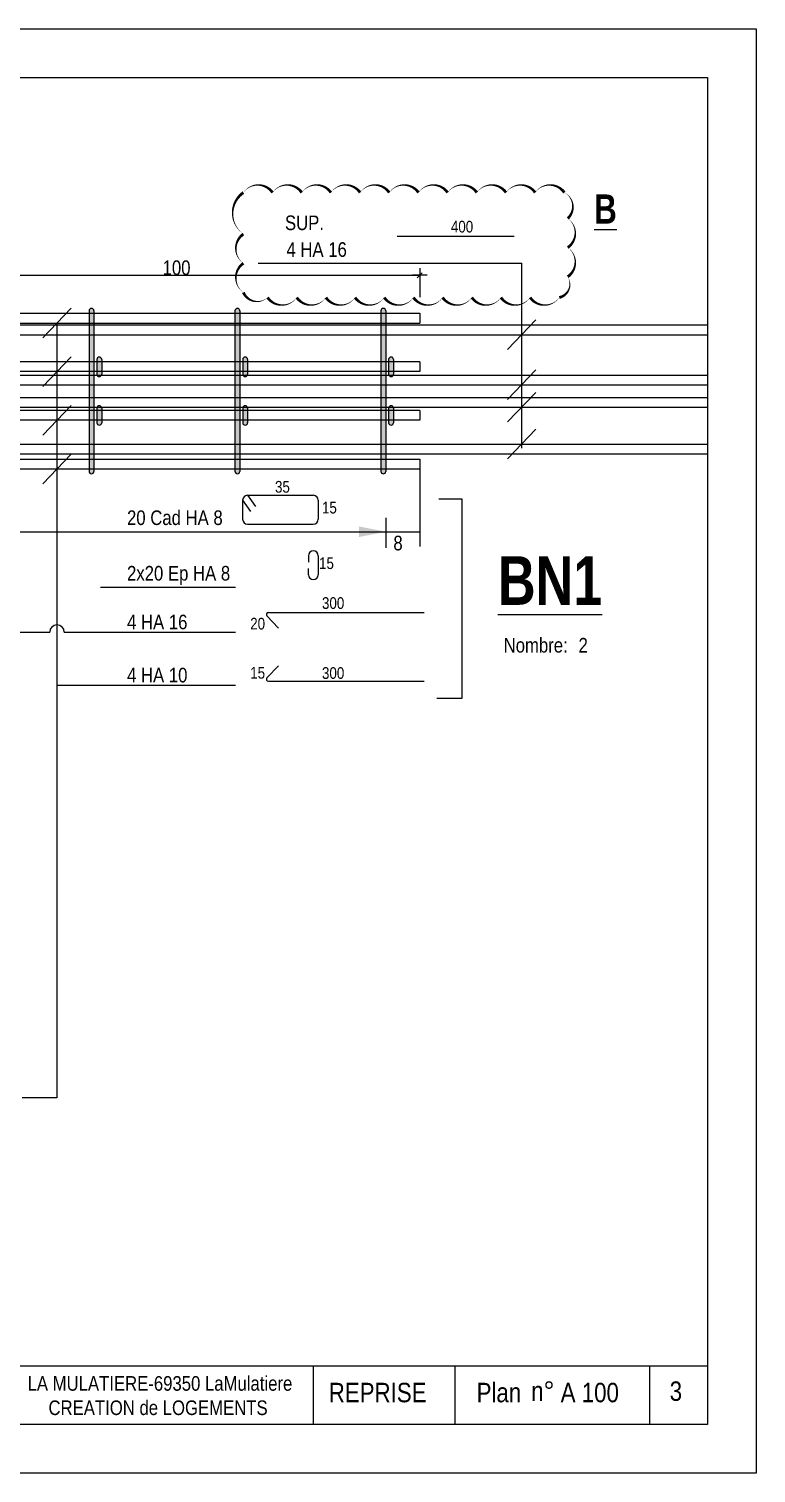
# Model space of a CAD drawing. Header units: centimetres. Extents: x 26838 to 35143, y -19090 to -13510.
# Drawn here: x 34395 to 35143, y -17081 to -15596 of the extents above; entities that cross this region are included whole.
import ezdxf

# ---------------------------------------------------------------- set-up
doc = ezdxf.new("R2010")
doc.units = ezdxf.units.CM
doc.header["$LTSCALE"] = 25.4
doc.header["$PDMODE"] = 1
doc.header["$PDSIZE"] = -2
for name, color, linetype in [('01_cote_gen', 4, 'Continuous'), ('01_fenetres', 171, 'Continuous'), ('01_linteaux', 2, 'Continuous'), ('01_poch_BN', 9, 'Continuous'), ('01_texte', 230, 'Continuous'), ('AA_COTES', 2, 'Continuous')]:
    doc.layers.add(name, color=color, linetype=linetype)
doc.layers.add('01_résv', color=32, linetype='Continuous', lineweight=9)
doc.styles.add('impact', font='impact.ttf')
doc.styles.add('STYLE2', font='ARIALN.TTF')
doc.dimstyles.new('JB25', dxfattribs={"dimscale": 0.1, "dimtxt": 150, "dimasz": 15, "dimexe": 0.1, "dimexo": 0.1, "dimgap": 0.09, "dimtad": 1, "dimdec": 1, "dimlfac": 0.5, "dimdsep": 46, "dimtxsty": 'STYLE2', "dimblk1": 'BOND_G', "dimblk2": 'BOND_D', "dimsah": 1, "dimcen": 1.5, "dimdle": 0.01, "dimse1": 1, "dimse2": 1, "dimclrd": 4, "dimclre": 2, "dimclrt": 6, "dimazin": 2, "dimtfac": 2.333333, "dimtdec": 1, "dimtix": 1, "dimtmove": 2, "dimatfit": 3, "dimldrblk": 'BOND_G', "dimfxl": 1, "dimtolj": 1, "dimtzin": 0, "dimarcsym": 0})

# ---------------------------------------------------------------- blocks, each defined once
blk = doc.blocks.new('BOND_G')
at = {"layer": 'AA_COTES', "color": 0}
for p, q in [((0, -5), (0, 15)), ((5, 0), (-5, 0)), ((1.77, 1.77), (-1.77, -1.77))]:
    blk.add_line(p, q, dxfattribs=at)
blk = doc.blocks.new('BOND_D')
at = {"layer": 'AA_COTES', "color": 0}
for p, q in [((5, 0), (-5, 0)), ((-1.77, -1.77), (1.77, 1.77)), ((0, 5), (0, -15))]:
    blk.add_line(p, q, dxfattribs=at)
blk = doc.blocks.new('*D184')
at = {"layer": '01_poch_BN', "color": 4, "lineweight": -2, "transparency": 16777216}
blk.add_line((34298.3, -15849.5), (34795.3, -15849.5), dxfattribs=at)
at = {"layer": 'Defpoints', "color": 0, "transparency": 16777216}
for p in [(34796.8, -15849.5), (34796.8, -15888.6), (34296.8, -15910.6)]:
    blk.add_point(p, dxfattribs=at)
at = {"layer": '01_poch_BN', "color": 4, "lineweight": -2, "transparency": 16777216, "xscale": 1.5, "yscale": 1.5, "zscale": 1.5, "rotation": 180}
blk.add_blockref('BOND_G', (34296.8, -15849.5), dxfattribs=at)
at = {"layer": '01_poch_BN', "color": 4, "lineweight": -2, "transparency": 16777216, "xscale": 1.5, "yscale": 1.5, "zscale": 1.5}
blk.add_blockref('BOND_D', (34796.8, -15849.5), dxfattribs=at)
at = {"layer": '01_poch_BN', "color": 6, "transparency": 16777216, "insert": (34546.8, -15841.8), "char_height": 15, "attachment_point": 5, "style": 'STYLE2'}
blk.add_mtext('\\A1;100', dxfattribs=at)

msp = doc.modelspace()

# ---------------------------------------------------------------- hatches: boundary and pattern name
at = {"layer": '01_linteaux'}
h = msp.add_hatch(color=256, dxfattribs=at)
h.dxf.hatch_style = 1
h.paths.add_polyline_path([(34456.84, -15886.08), (34456.84, -15888.58), (34461.84, -15888.58), (34461.84, -15886.08, 1)])
h.paths.add_polyline_path([(34461.84, -15888.58), (34456.84, -15888.58), (34456.84, -15894.32), (34461.84, -15897.19)])
h.paths.add_polyline_path([(34461.84, -15897.19), (34456.84, -15894.32), (34456.84, -15898.58), (34461.84, -15898.58)])
h.paths.add_polyline_path([(34461.84, -15898.58), (34456.84, -15898.58), (34456.84, -15904.32), (34461.84, -15907.19)])
h.paths.add_polyline_path([(34461.84, -15909.27), (34461.84, -15907.19), (34456.84, -15904.32), (34456.84, -15915.21, -0.0221744)])
h.paths.add_polyline_path([(34461.84, -15909.27, 0.0221744), (34456.84, -15915.21), (34456.84, -15938.58), (34461.84, -15938.58)])
h.paths.add_polyline_path([(34461.84, -15938.58), (34456.84, -15938.58), (34456.84, -15944.32), (34461.84, -15947.19)])
h.paths.add_polyline_path([(34456.84, -15944.32), (34456.84, -15948.58), (34461.84, -15948.58), (34461.84, -15947.19)])
h.paths.add_polyline_path([(34461.84, -15948.58), (34456.84, -15948.58), (34456.84, -15954.32), (34461.84, -15957.19)])
h.paths.add_polyline_path([(34461.84, -15957.19), (34456.84, -15954.32), (34456.84, -15988.58), (34461.84, -15988.58)])
h.paths.add_polyline_path([(34461.84, -15988.58), (34456.84, -15988.58), (34456.84, -15994.32), (34461.84, -15997.19)])
h.paths.add_polyline_path([(34456.84, -15994.32), (34456.84, -15998.58), (34461.84, -15998.58), (34461.84, -15997.19)])
h.paths.add_polyline_path([(34461.84, -15998.58), (34456.84, -15998.58), (34456.84, -16004.32), (34461.84, -16007.19)])
h.paths.add_polyline_path([(34461.84, -16007.19), (34456.84, -16004.32), (34456.84, -16021.96, 0.0221744), (34461.84, -16027.89)])
h.paths.add_polyline_path([(34461.84, -16027.89, -0.0221744), (34456.84, -16021.96), (34456.84, -16032.84), (34461.84, -16029.97)])
h.paths.add_polyline_path([(34461.84, -16029.97), (34456.84, -16032.84), (34456.84, -16038.58), (34461.84, -16038.58)])
h.paths.add_polyline_path([(34461.84, -16038.58), (34456.84, -16038.58), (34456.84, -16042.84), (34461.84, -16039.97)])
h.paths.add_polyline_path([(34461.84, -16039.97), (34456.84, -16042.84), (34456.84, -16048.58), (34460.68, -16048.58), (34461.84, -16044.7)])
h.paths.add_polyline_path([(34460.68, -16048.58), (34456.84, -16048.58), (34456.84, -16051.08, 0.3948698), (34459.18, -16053.58)])
h.paths.add_polyline_path([(34461.84, -16048.58), (34460.68, -16048.58), (34459.18, -16053.58, 0.4338256), (34461.84, -16051.08)])
h.paths.add_polyline_path([(34461.84, -16044.7), (34460.68, -16048.58), (34461.84, -16048.58)], flags=17)
h = msp.add_hatch(color=256, dxfattribs=at)
h.dxf.hatch_style = 1
h.paths.add_polyline_path([(34606.84, -15886.08), (34606.84, -15888.58), (34611.84, -15888.58), (34611.84, -15886.08, 1)])
h.paths.add_polyline_path([(34611.84, -15888.58), (34606.84, -15888.58), (34606.84, -15894.32), (34611.84, -15897.19)])
h.paths.add_polyline_path([(34611.84, -15897.19), (34606.84, -15894.32), (34606.84, -15898.58), (34611.84, -15898.58)])
h.paths.add_polyline_path([(34611.84, -15898.58), (34606.84, -15898.58), (34606.84, -15904.32), (34611.84, -15907.19)])
h.paths.add_polyline_path([(34611.84, -15909.27), (34611.84, -15907.19), (34606.84, -15904.32), (34606.84, -15915.21, -0.0221744)])
h.paths.add_polyline_path([(34611.84, -15909.27, 0.0221744), (34606.84, -15915.21), (34606.84, -15938.58), (34611.84, -15938.58)])
h.paths.add_polyline_path([(34611.84, -15938.58), (34606.84, -15938.58), (34606.84, -15944.32), (34611.84, -15947.19)])
h.paths.add_polyline_path([(34606.84, -15944.32), (34606.84, -15948.58), (34611.84, -15948.58), (34611.84, -15947.19)])
h.paths.add_polyline_path([(34611.84, -15948.58), (34606.84, -15948.58), (34606.84, -15954.32), (34611.84, -15957.19)])
h.paths.add_polyline_path([(34611.84, -15957.19), (34606.84, -15954.32), (34606.84, -15988.58), (34611.84, -15988.58)])
h.paths.add_polyline_path([(34611.84, -15988.58), (34606.84, -15988.58), (34606.84, -15994.32), (34611.84, -15997.19)])
h.paths.add_polyline_path([(34606.84, -15994.32), (34606.84, -15998.58), (34611.84, -15998.58), (34611.84, -15997.19)])
h.paths.add_polyline_path([(34611.84, -15998.58), (34606.84, -15998.58), (34606.84, -16004.32), (34611.84, -16007.19)])
h.paths.add_polyline_path([(34611.84, -16007.19), (34606.84, -16004.32), (34606.84, -16021.96, 0.0221744), (34611.84, -16027.89)])
h.paths.add_polyline_path([(34611.84, -16027.89, -0.0221744), (34606.84, -16021.96), (34606.84, -16032.84), (34611.84, -16029.97)])
h.paths.add_polyline_path([(34611.84, -16029.97), (34606.84, -16032.84), (34606.84, -16038.58), (34611.84, -16038.58)])
h.paths.add_polyline_path([(34611.84, -16038.58), (34606.84, -16038.58), (34606.84, -16042.84), (34611.84, -16039.97)])
h.paths.add_polyline_path([(34611.84, -16039.97), (34606.84, -16042.84), (34606.84, -16048.58), (34610.68, -16048.58), (34611.84, -16044.7)])
h.paths.add_polyline_path([(34610.68, -16048.58), (34606.84, -16048.58), (34606.84, -16051.08, 0.3948698), (34609.18, -16053.58)])
h.paths.add_polyline_path([(34611.84, -16048.58), (34610.68, -16048.58), (34609.18, -16053.58, 0.4338256), (34611.84, -16051.08)])
h.paths.add_polyline_path([(34611.84, -16044.7), (34610.68, -16048.58), (34611.84, -16048.58)], flags=17)
h = msp.add_hatch(color=256, dxfattribs=at)
h.dxf.hatch_style = 1
h.paths.add_polyline_path([(34756.84, -15886.08), (34756.84, -15888.58), (34761.84, -15888.58), (34761.84, -15886.08, 1)])
h.paths.add_polyline_path([(34761.84, -15888.58), (34756.84, -15888.58), (34756.84, -15894.32), (34761.84, -15897.19)])
h.paths.add_polyline_path([(34761.84, -15897.19), (34756.84, -15894.32), (34756.84, -15898.58), (34761.84, -15898.58)])
h.paths.add_polyline_path([(34761.84, -15898.58), (34756.84, -15898.58), (34756.84, -15904.32), (34761.84, -15907.19)])
h.paths.add_polyline_path([(34761.84, -15909.27), (34761.84, -15907.19), (34756.84, -15904.32), (34756.84, -15915.21, -0.0221744)])
h.paths.add_polyline_path([(34761.84, -15909.27, 0.0221744), (34756.84, -15915.21), (34756.84, -15938.58), (34761.84, -15938.58)])
h.paths.add_polyline_path([(34761.84, -15938.58), (34756.84, -15938.58), (34756.84, -15944.32), (34761.84, -15947.19)])
h.paths.add_polyline_path([(34756.84, -15944.32), (34756.84, -15948.58), (34761.84, -15948.58), (34761.84, -15947.19)])
h.paths.add_polyline_path([(34761.84, -15948.58), (34756.84, -15948.58), (34756.84, -15954.32), (34761.84, -15957.19)])
h.paths.add_polyline_path([(34761.84, -15957.19), (34756.84, -15954.32), (34756.84, -15988.58), (34761.84, -15988.58)])
h.paths.add_polyline_path([(34761.84, -15988.58), (34756.84, -15988.58), (34756.84, -15994.32), (34761.84, -15997.19)])
h.paths.add_polyline_path([(34756.84, -15994.32), (34756.84, -15998.58), (34761.84, -15998.58), (34761.84, -15997.19)])
h.paths.add_polyline_path([(34761.84, -15998.58), (34756.84, -15998.58), (34756.84, -16004.32), (34761.84, -16007.19)])
h.paths.add_polyline_path([(34761.84, -16007.19), (34756.84, -16004.32), (34756.84, -16021.96, 0.0221744), (34761.84, -16027.89)])
h.paths.add_polyline_path([(34761.84, -16027.89, -0.0221744), (34756.84, -16021.96), (34756.84, -16032.84), (34761.84, -16029.97)])
h.paths.add_polyline_path([(34761.84, -16029.97), (34756.84, -16032.84), (34756.84, -16038.58), (34761.84, -16038.58)])
h.paths.add_polyline_path([(34761.84, -16038.58), (34756.84, -16038.58), (34756.84, -16042.84), (34761.84, -16039.97)])
h.paths.add_polyline_path([(34761.84, -16039.97), (34756.84, -16042.84), (34756.84, -16048.58), (34760.68, -16048.58), (34761.84, -16044.7)])
h.paths.add_polyline_path([(34760.68, -16048.58), (34756.84, -16048.58), (34756.84, -16051.08, 0.3948698), (34759.18, -16053.58)])
h.paths.add_polyline_path([(34761.84, -16048.58), (34760.68, -16048.58), (34759.18, -16053.58, 0.4338256), (34761.84, -16051.08)])
h.paths.add_polyline_path([(34761.84, -16044.7), (34760.68, -16048.58), (34761.84, -16048.58)], flags=17)
h = msp.add_hatch(color=256, dxfattribs=at)
h.dxf.hatch_style = 1
h.paths.add_polyline_path([(34469.84, -15938.58), (34464.84, -15938.58), (34464.84, -15944.32), (34469.84, -15947.19)])
h.paths.add_polyline_path([(34464.84, -15944.32), (34464.84, -15948.58), (34469.84, -15948.58), (34469.84, -15947.19)])
edge = h.paths.add_edge_path()
edge.add_arc((34467.34, -15951.08), 2.5, 180, 360)
edge.add_line((34469.84, -15951.08), (34469.84, -15948.58))
edge.add_line((34469.84, -15948.58), (34464.84, -15948.58))
edge.add_line((34464.84, -15948.58), (34464.84, -15951.08))
edge = h.paths.add_edge_path()
edge.add_arc((34467.34, -15936.08), 2.5, 0, 180)
edge.add_line((34464.84, -15936.08), (34464.84, -15938.58))
edge.add_line((34464.84, -15938.58), (34469.84, -15938.58))
edge.add_line((34469.84, -15938.58), (34469.84, -15936.08))
h = msp.add_hatch(color=256, dxfattribs=at)
h.dxf.hatch_style = 1
h.paths.add_polyline_path([(34619.84, -15938.58), (34614.84, -15938.58), (34614.84, -15944.32), (34619.84, -15947.19)])
h.paths.add_polyline_path([(34614.84, -15944.32), (34614.84, -15948.58), (34619.84, -15948.58), (34619.84, -15947.19)])
edge = h.paths.add_edge_path()
edge.add_arc((34617.34, -15951.08), 2.5, 180, 360)
edge.add_line((34619.84, -15951.08), (34619.84, -15948.58))
edge.add_line((34619.84, -15948.58), (34614.84, -15948.58))
edge.add_line((34614.84, -15948.58), (34614.84, -15951.08))
edge = h.paths.add_edge_path()
edge.add_arc((34617.34, -15936.08), 2.5, 0, 180)
edge.add_line((34614.84, -15936.08), (34614.84, -15938.58))
edge.add_line((34614.84, -15938.58), (34619.84, -15938.58))
edge.add_line((34619.84, -15938.58), (34619.84, -15936.08))
h = msp.add_hatch(color=256, dxfattribs=at)
h.dxf.hatch_style = 1
h.paths.add_polyline_path([(34769.84, -15938.58), (34764.84, -15938.58), (34764.84, -15944.32), (34769.84, -15947.19)])
h.paths.add_polyline_path([(34764.84, -15944.32), (34764.84, -15948.58), (34769.84, -15948.58), (34769.84, -15947.19)])
edge = h.paths.add_edge_path()
edge.add_arc((34767.34, -15951.08), 2.5, 180, 360)
edge.add_line((34769.84, -15951.08), (34769.84, -15948.58))
edge.add_line((34769.84, -15948.58), (34764.84, -15948.58))
edge.add_line((34764.84, -15948.58), (34764.84, -15951.08))
edge = h.paths.add_edge_path()
edge.add_arc((34767.34, -15936.08), 2.5, 0, 180)
edge.add_line((34764.84, -15936.08), (34764.84, -15938.58))
edge.add_line((34764.84, -15938.58), (34769.84, -15938.58))
edge.add_line((34769.84, -15938.58), (34769.84, -15936.08))
h = msp.add_hatch(color=256, dxfattribs=at)
h.dxf.hatch_style = 1
h.paths.add_polyline_path([(34469.84, -15988.58), (34464.84, -15988.58), (34464.84, -15994.32), (34469.84, -15997.19)])
h.paths.add_polyline_path([(34464.84, -15994.32), (34464.84, -15998.58), (34469.84, -15998.58), (34469.84, -15997.19)])
edge = h.paths.add_edge_path()
edge.add_arc((34467.34, -16001.08), 2.5, 180, 360)
edge.add_line((34469.84, -16001.08), (34469.84, -15998.58))
edge.add_line((34469.84, -15998.58), (34464.84, -15998.58))
edge.add_line((34464.84, -15998.58), (34464.84, -16001.08))
edge = h.paths.add_edge_path()
edge.add_arc((34467.34, -15986.08), 2.5, 0, 180)
edge.add_line((34464.84, -15986.08), (34464.84, -15988.58))
edge.add_line((34464.84, -15988.58), (34469.84, -15988.58))
edge.add_line((34469.84, -15988.58), (34469.84, -15986.08))
h = msp.add_hatch(color=256, dxfattribs=at)
h.dxf.hatch_style = 1
h.paths.add_polyline_path([(34619.84, -15988.58), (34614.84, -15988.58), (34614.84, -15994.32), (34619.84, -15997.19)])
h.paths.add_polyline_path([(34614.84, -15994.32), (34614.84, -15998.58), (34619.84, -15998.58), (34619.84, -15997.19)])
edge = h.paths.add_edge_path()
edge.add_arc((34617.34, -16001.08), 2.5, 180, 360)
edge.add_line((34619.84, -16001.08), (34619.84, -15998.58))
edge.add_line((34619.84, -15998.58), (34614.84, -15998.58))
edge.add_line((34614.84, -15998.58), (34614.84, -16001.08))
edge = h.paths.add_edge_path()
edge.add_arc((34617.34, -15986.08), 2.5, 0, 180)
edge.add_line((34614.84, -15986.08), (34614.84, -15988.58))
edge.add_line((34614.84, -15988.58), (34619.84, -15988.58))
edge.add_line((34619.84, -15988.58), (34619.84, -15986.08))
h = msp.add_hatch(color=256, dxfattribs=at)
h.dxf.hatch_style = 1
h.paths.add_polyline_path([(34769.84, -15988.58), (34764.84, -15988.58), (34764.84, -15994.32), (34769.84, -15997.19)])
h.paths.add_polyline_path([(34764.84, -15994.32), (34764.84, -15998.58), (34769.84, -15998.58), (34769.84, -15997.19)])
edge = h.paths.add_edge_path()
edge.add_arc((34767.34, -16001.08), 2.5, 180, 360)
edge.add_line((34769.84, -16001.08), (34769.84, -15998.58))
edge.add_line((34769.84, -15998.58), (34764.84, -15998.58))
edge.add_line((34764.84, -15998.58), (34764.84, -16001.08))
edge = h.paths.add_edge_path()
edge.add_arc((34767.34, -15986.08), 2.5, 0, 180)
edge.add_line((34764.84, -15986.08), (34764.84, -15988.58))
edge.add_line((34764.84, -15988.58), (34769.84, -15988.58))
edge.add_line((34769.84, -15988.58), (34769.84, -15986.08))

# ---------------------------------------------------------------- linework, layer by layer
at = {"layer": '01_cote_gen', "color": 2, "lineweight": 0, "ltscale": 0.5}
for p, q in [((34614.73, -16080.74), (34614.73, -16100.35)), ((34614.73, -16080.74), (34622.92, -16092.31)), ((34619.73, -16075.74), (34627.92, -16087.31)), ((34692.32, -16080.74), (34692.32, -16100.35)), ((34682.32, -16137.84), (34682.32, -16144.33)), ((34692.32, -16137.84), (34692.32, -16157.45)), ((34682.32, -16157.45), (34682.32, -16150.97))]:
    msp.add_line(p, q, dxfattribs=at)
msp.add_arc((34687.32, -16157.45), 5, 180, 270, dxfattribs=at)
at = {"layer": '01_fenetres', "ltscale": 30}
for p, q in [((35092.66, -16971.12), (34092.66, -16971.12)), ((34687.12, -16971.12), (34687.12, -17031.12)), ((34833.27, -17031.12), (34833.27, -16971.12)), ((35033.27, -17031.12), (35033.27, -16971.12)), ((35092.66, -17031.12), (34092.66, -17031.12))]:
    msp.add_line(p, q, dxfattribs=at)
at = {"layer": '01_linteaux', "linetype": 'Continuous'}
for p, q in [((34773.76, -15809.19), (34893.79, -15809.19)), ((34619.73, -16075.74), (34687.32, -16075.74)), ((34619.73, -16105.35), (34687.32, -16105.35)), ((34639.76, -16199.61), (34651.62, -16212.19)), ((34641.22, -16196.24), (34801.49, -16196.24)), ((34639.76, -16263.53), (34651.62, -16250.96)), ((34641.22, -16266.91), (34801.49, -16266.91))]:
    msp.add_line(p, q, dxfattribs=at)
at = {"layer": '01_linteaux'}
for p, q in [((33296.84, -15888.58), (34796.84, -15888.58)), ((34456.84, -15886.08), (34456.84, -16051.08)), ((34461.84, -15886.08), (34461.84, -16051.08)), ((34606.84, -15886.08), (34606.84, -16051.08)), ((34611.84, -15886.08), (34611.84, -16051.08)), ((34756.84, -15886.08), (34756.84, -16051.08)), ((34761.84, -15886.08), (34761.84, -16051.08)), ((34796.84, -15888.58), (34796.84, -15898.58)), ((33296.84, -15898.58), (34796.84, -15898.58)), ((34296.84, -15900.58), (35092.66, -15900.58)), ((34296.84, -15910.58), (35092.66, -15910.58)), ((34796.84, -15938.58), (33296.84, -15938.58)), ((34796.84, -15948.58), (33296.84, -15948.58)), ((34464.84, -15936.08), (34464.84, -15951.08)), ((34469.84, -15936.08), (34469.84, -15951.08)), ((34614.84, -15936.08), (34614.84, -15951.08)), ((34619.84, -15936.08), (34619.84, -15951.08)), ((34764.84, -15936.08), (34764.84, -15951.08)), ((34769.84, -15936.08), (34769.84, -15951.08)), ((34796.84, -15938.58), (34796.84, -15948.58)), ((34296.84, -15952.08), (35092.66, -15952.08)), ((34296.84, -15962.08), (35092.66, -15962.08)), ((34296.84, -15975.08), (35092.66, -15975.08)), ((34796.84, -15988.58), (33296.84, -15988.58)), ((34296.84, -15985.08), (35092.66, -15985.08)), ((34464.84, -15986.08), (34464.84, -16001.08)), ((34469.84, -15986.08), (34469.84, -16001.08)), ((34614.84, -15986.08), (34614.84, -16001.08)), ((34619.84, -15986.08), (34619.84, -16001.08)), ((34764.84, -15986.08), (34764.84, -16001.08)), ((34769.84, -15986.08), (34769.84, -16001.08)), ((34796.84, -15988.58), (34796.84, -15998.58)), ((34796.84, -15998.58), (33296.84, -15998.58)), ((34296.84, -16023.08), (35092.66, -16023.08)), ((34296.84, -16033.08), (35092.66, -16033.08)), ((33296.84, -16038.58), (34796.84, -16038.58)), ((33296.84, -16048.58), (34796.84, -16048.58)), ((34796.84, -16038.58), (34796.84, -16048.58))]:
    msp.add_line(p, q, dxfattribs=at)
for centre, start, end in [((34459.34, -15886.08), 0, 180), ((34609.34, -15886.08), 0, 180), ((34759.34, -15886.08), 0, 180), ((34467.34, -15936.08), 0, 180), ((34617.34, -15936.08), 0, 180), ((34767.34, -15936.08), 0, 180), ((34467.34, -15951.08), 180, 0), ((34617.34, -15951.08), 180, 0), ((34767.34, -15951.08), 180, 0), ((34467.34, -15986.08), 0, 180), ((34617.34, -15986.08), 0, 180), ((34767.34, -15986.08), 0, 180), ((34467.34, -16001.08), 180, 0), ((34617.34, -16001.08), 180, 0), ((34767.34, -16001.08), 180, 0), ((34459.34, -16051.08), 180, 0), ((34609.34, -16051.08), 180, 0), ((34759.34, -16051.08), 180, 0)]:
    msp.add_arc(centre, 2.5, start, end, dxfattribs=at)
at = {"layer": '01_linteaux', "linetype": 'Continuous'}
for centre, radius, start, end in [((34619.73, -16080.74), 5, 90, 180), ((34687.32, -16080.74), 5, 0, 90), ((34619.73, -16100.35), 5, 180, 270), ((34687.32, -16100.35), 5, 270, 0), ((34687.32, -16137.84), 5, 90, 180), ((34687.32, -16137.84), 5, 0, 90), ((34687.32, -16157.45), 5, 270, 0), ((34641.22, -16198.24), 2, 90, 223.3156), ((34641.22, -16264.91), 2, 136.6844, 270)]:
    msp.add_arc(centre, radius, start, end, dxfattribs=at)
at = {"layer": '01_résv'}
for p, q in [((33042.66, -15596.12), (35142.66, -15596.12)), ((35142.66, -15596.12), (35142.66, -17081.12)), ((33092.66, -15646.12), (35092.66, -15646.12)), ((35092.66, -15646.12), (35092.66, -17031.12)), ((35092.66, -17031.12), (33092.66, -17031.12)), ((35142.66, -17081.12), (33042.66, -17081.12))]:
    msp.add_line(p, q, dxfattribs=at)
at = {"layer": '01_texte', "ltscale": 30}
for p, q in [((34630.67, -15836.99), (34901.67, -15836.99)), ((34901.67, -16027.22), (34901.67, -15836.99)), ((34409.33, -15913.82), (34438.41, -15883.34)), ((34423.87, -15898.58), (34423.87, -16695.27)), ((34887.13, -15925.82), (34916.21, -15895.34)), ((34409.33, -15963.82), (34438.41, -15933.34)), ((34887.13, -15977.32), (34916.21, -15946.84)), ((34887.13, -16000.32), (34916.21, -15969.84)), ((34409.33, -16013.82), (34438.41, -15983.34)), ((34887.13, -16038.32), (34916.21, -16007.84)), ((34409.33, -16063.82), (34438.41, -16033.34)), ((34796.84, -16048.92), (34796.84, -16128.33)), ((34761.84, -16098.94), (34761.84, -16129.71)), ((33296.84, -16113.41), (34796.84, -16113.17)), ((34468.45, -16170.32), (34607.43, -16170.3)), ((34380.34, -16216.44), (34416.36, -16216.44)), ((34431.39, -16216.44), (34607.43, -16216.44)), ((34423.87, -16271.03), (34607.43, -16271.03)), ((34423.87, -16695.27), (34388.04, -16695.27))]:
    msp.add_line(p, q, dxfattribs=at)
at = {"layer": '01_texte'}
for p, q in [((34816.55, -16079.34), (34840, -16079.34)), ((34840, -16079.34), (34840, -16284.61)), ((34840, -16284.61), (34814.32, -16284.61))]:
    msp.add_line(p, q, dxfattribs=at)
msp.add_lwpolyline([(34615.51, -15764.43, 0, 3, -0.5205671), (34645.51, -15764.43, 0, 3, -0.5205671), (34675.51, -15764.43, 0, 3, -0.5205671), (34705.51, -15764.43, 0, 3, -0.5205671), (34735.51, -15764.43, 0, 3, -0.5205671), (34765.51, -15764.43, 0, 3, -0.5205671), (34795.51, -15764.43, 0, 3, -0.5205671), (34825.51, -15764.43, 0, 3, -0.5205671), (34855.51, -15764.43, 0, 3, -0.5205671), (34885.51, -15764.43, 0, 3, -0.5205671), (34915.51, -15764.43, 0, 3, -0.5205671), (34945.51, -15764.43, 0, 3, -0.5205671), (34948.96, -15790.98, 0, 3, -0.5205671), (34948.96, -15820.98, 0, 3, -0.5205671), (34948.96, -15850.98, 0, 3, -0.5205671), (34940.31, -15872.33, 0, 3, -0.5205671), (34910.31, -15872.33, 0, 3, -0.5205671), (34880.31, -15872.33, 0, 3, -0.5205671), (34850.31, -15872.33, 0, 3, -0.5205671), (34820.31, -15872.33, 0, 3, -0.5205671), (34790.31, -15872.33, 0, 3, -0.5205671), (34760.31, -15872.33, 0, 3, -0.5205671), (34730.31, -15872.33, 0, 3, -0.5205671), (34700.31, -15872.33, 0, 3, -0.5205671), (34670.31, -15872.33, 0, 3, -0.5205671), (34640.31, -15872.33, 0, 3, -0.5205671), (34615.51, -15867.12, 0, 3, -0.5205671), (34615.51, -15837.12, 0, 3, -0.5205671), (34615.51, -15807.12, 0, 3, -0.5205671)], format="xyseb", close=True, dxfattribs=at)
at = {"layer": '01_texte', "ltscale": 30}
msp.add_arc((34423.87, -16216.44), 7.51, 0, 180, dxfattribs=at)
for points in [[(34761.84, -16113.17), (34734.2, -16107.66), (34734.2, -16113.17)], [(34761.84, -16113.17), (34734.2, -16118.68), (34734.2, -16113.17)]]:
    msp.add_solid(points, dxfattribs=at)

# ---------------------------------------------------------------- texts
at = {"layer": '01_texte'}
for s, height, style, p in [('%%UB', 30, 'impact', (34976.19, -15796.38)), ('SUP.', 15, 'STYLE2', (34658.28, -15803.01)), ('400', 12, 'STYLE2', (34828.84, -15805.47)), ('4 HA 16', 15, 'STYLE2', (34659.78, -15830.51)), ('35', 12, 'STYLE2', (34648.01, -16072.99)), ('15', 12, 'STYLE2', (34696.3, -16094.4)), ('20 Cad HA 8', 15, 'STYLE2', (34495.88, -16106.26)), ('8', 15, 'STYLE2', (34769.72, -16132.31)), ('15', 12, 'STYLE2', (34693.28, -16151.5)), ('%%UBN1', 50, 'impact', (34877.25, -16188.34)), ('2x20 Ep HA 8', 15, 'STYLE2', (34495.88, -16163.36)), ('300', 12, 'STYLE2', (34696.3, -16192.52)), ('4 HA 16', 15, 'STYLE2', (34495.88, -16213.48)), ('20', 12, 'STYLE2', (34622.51, -16213.68)), ('Nombre:', 15, 'STYLE2', (34883.08, -16237.37)), ('2', 15, 'STYLE2', (34960.11, -16237.37)), ('4 HA 10', 15, 'STYLE2', (34495.88, -16268.07)), ('15', 12, 'STYLE2', (34622.51, -16264.21)), ('300', 12, 'STYLE2', (34696.3, -16264.47)), ('LA MULATIERE-69350 LaMulatiere', 15, 'STYLE2', (34393.64, -16996.41)), ('REPRISE', 20, 'STYLE2', (34703.26, -17008.28)), ('Plan', 20, 'STYLE2', (34855.31, -17008.28)), ('n%%D', 20, 'STYLE2', (34911.39, -17006.83)), ('A 100', 20, 'STYLE2', (34941.73, -17008.28)), ('3', 20, 'STYLE2', (35053.8, -17006.83)), ('CREATION de LOGEMENTS', 15, 'STYLE2', (34415.13, -17021.41))]:
    msp.add_text(s, height=height, dxfattribs=dict(at, style=style)).set_placement(p)

# ---------------------------------------------------------------- dimensions: what is measured, and where the dimension line sits
at = {"layer": '01_poch_BN'}
dim = msp.add_linear_dim(base=(34796.84, -15849.5), p1=(34296.84, -15910.58), p2=(34796.84, -15888.58), text='100', dimstyle='JB25', dxfattribs=at)
dim.commit()
dim.dimension.update_dxf_attribs({"geometry": '*D184', "text_midpoint": (34546.84, -15841.83)})

doc.saveas('drawing.dxf')
